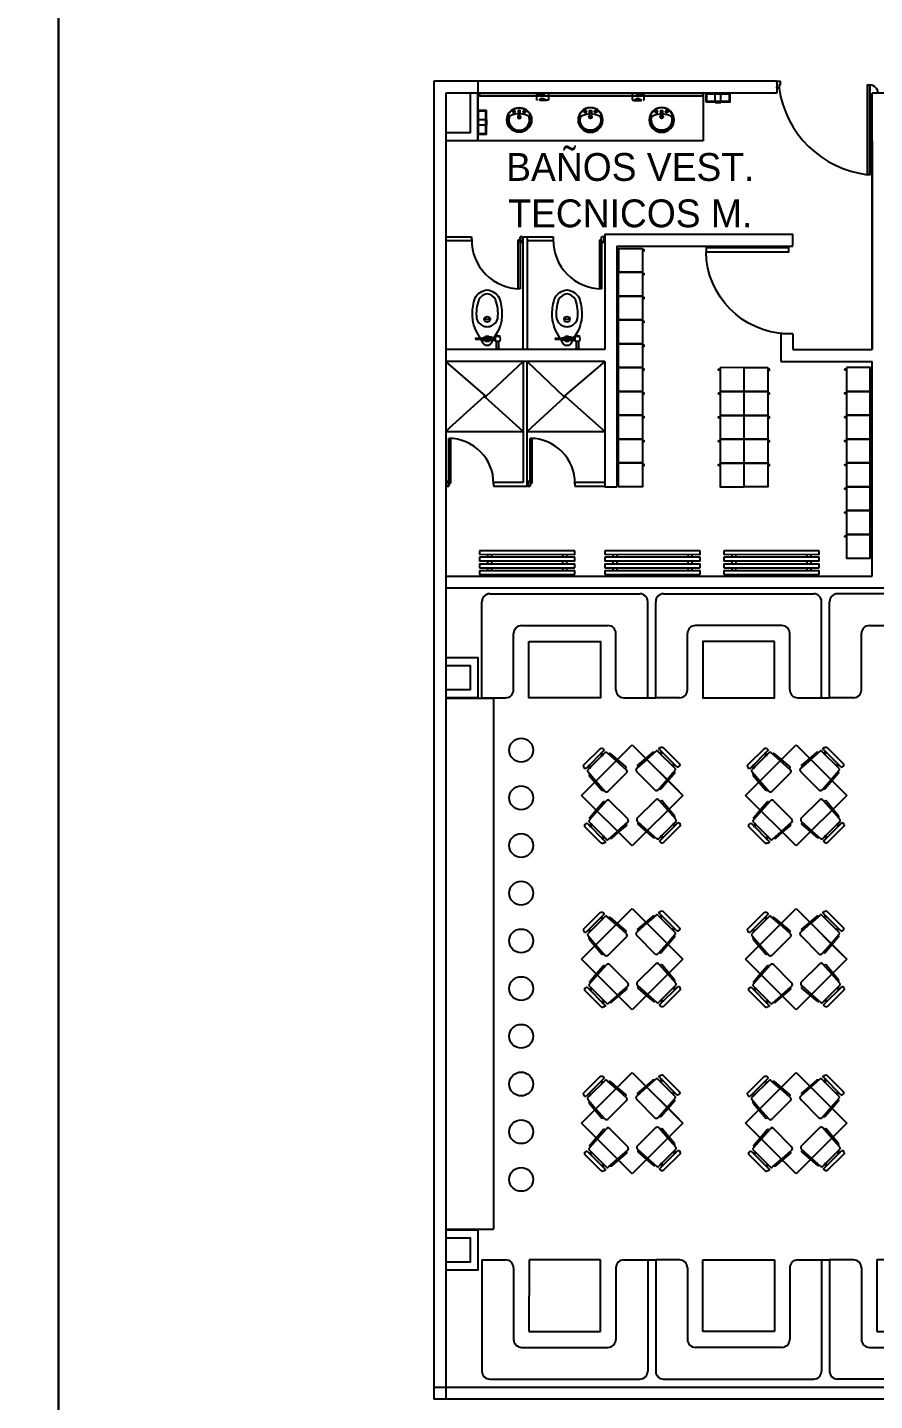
# Model space of a CAD drawing. Header units: millimetres. Extents: x 2523 to 2756, y 378 to 482.
# Drawn here: x 2637.31 to 2647.96, y 386.93 to 404.21 of the extents above; entities that cross this region are included whole.
import ezdxf

# ---------------------------------------------------------------- set-up
doc = ezdxf.new("R2010")
doc.units = ezdxf.units.MM
doc.linetypes.add('HIDDEN2', pattern=[0.1875, 0.125, -0.0625])
doc.layers.get('Defpoints').update_dxf_attribs({"color": 8})
for name, color, linetype in [('CANCEL', 6, 'Continuous'), ('MOBILIARIO', 161, 'Continuous'), ('MOBSANIT', 161, 'Continuous')]:
    doc.layers.add(name, color=color, linetype=linetype)
doc.styles.add('STYLE2', font='GOTHIC.TTF')

# ---------------------------------------------------------------- blocks, each defined once
blk = doc.blocks.new('Puerta2')
for p, q in [((0.062, 0.013), (0.062, 0.951)), ((0.062, 0.951), (0.104, 0.951)), ((0.104, 0.013), (0.104, 0.951)), ((0, 0.042), (0, -0.042)), ((0.014, 0.042), (0, 0.042)), ((0.014, 0.055), (0.062, 0.055)), ((0.014, 0.055), (0.014, -0.055)), ((0.062, 0.055), (0.062, 0.011)), ((0.062, 0.013), (0.104, 0.013)), ((0.062, 0.011), (0.062, -0.003)), ((0.062, 0.011), (0.076, 0.011)), ((0.076, 0.011), (0.076, -0.003)), ((0.014, -0.042), (0, -0.042)), ((0.014, -0.055), (0.062, -0.055)), ((0.062, -0.003), (0.062, -0.055)), ((0.062, -0.003), (0.076, -0.003))]:
    blk.add_line(p, q)
blk.add_arc((0.062, 0.013), 0.937, 359.1966, 90)
blk = doc.blocks.new('PK110')
at = {"layer": 'CANCEL'}
blk.add_lwpolyline([(-1.078, -0.025), (-1.078, 1.015), (-1.031, 1.015), (-1.031, -0.025), (-1.078, -0.025), (-1.078, 1.005)], dxfattribs=at)
blk.add_arc((-1.043, -0.029), 1.044, 1.5951, 89.2906, dxfattribs=at)
blk = doc.blocks.new('mesa1')
for p, q in [((607.587, -322.97), (606.95, -323.606)), ((608.223, -323.606), (607.587, -322.97)), ((606.95, -323.606), (607.587, -324.243)), ((607.587, -324.243), (608.223, -323.606))]:
    blk.add_line(p, q)
blk = doc.blocks.new('A$C05C22262')
for p, q in [((0.037, 0.735), (0.037, 0.644)), ((0.067, 0.735), (0.067, 0.644)), ((0.135, 0.63), (0.098, 0.63)), ((0.135, 0.599), (0.098, 0.599))]:
    blk.add_line(p, q)
at = {"color": 8}
for p, q in [((0.038, 0.735), (0.038, 0.742)), ((0.052, 0.735), (0.052, 0.742)), ((0.066, 0.735), (0.066, 0.742)), ((0.033, 0.586), (0.033, 0.584)), ((0.037, 0.579), (0.037, 0.584)), ((0.052, 0.579), (0.052, 0.584)), ((0.067, 0.579), (0.067, 0.584)), ((0.071, 0.586), (0.071, 0.584)), ((0.098, 0.632), (0.085, 0.632)), ((0.085, 0.615), (0.098, 0.615)), ((0.098, 0.598), (0.085, 0.598)), ((0.19, 0.615), (0.18, 0.615)), ((0.185, 0.61), (0.185, 0.62)), ((0.221, 0.627), (0.218, 0.627)), ((0.221, 0.603), (0.218, 0.603)), ((0.234, 0.624), (0.221, 0.624)), ((0.234, 0.615), (0.221, 0.615)), ((0.234, 0.606), (0.221, 0.606))]:
    blk.add_line(p, q, dxfattribs=at)
for points in [[(0.025, 0.75), (0.079, 0.75, -0.443315), (0.071, 0.742), (0.033, 0.742, -0.443315)], [(0.049, 0.579), (0.056, 0.579), (0.056, 0.577, -0.414214), (0.054, 0.575), (0.051, 0.575, -0.414214), (0.049, 0.577)], [(0.254, 0.611), (0.329, 0.609, 0.421553), (0.334, 0.614), (0.334, 0.616, 0.421553), (0.329, 0.621), (0.254, 0.619)]]:
    blk.add_lwpolyline(points, format="xyb", close=True, dxfattribs=at)
for points in [[(0.072, 0.742), (0.072, 0.735), (0.033, 0.735), (0.033, 0.742)], [(0.032, 0.584), (0.073, 0.584), (0.073, 0.579), (0.032, 0.579)], [(0.198, 0.622), (0.198, 0.607), (0.185, 0.6), (0.172, 0.607), (0.172, 0.622), (0.185, 0.63)], [(0.234, 0.599), (0.221, 0.599), (0.221, 0.631), (0.234, 0.631)], [(0.247, 0.604), (0.234, 0.604), (0.234, 0.626), (0.247, 0.626)], [(0.254, 0.608), (0.247, 0.608), (0.247, 0.622), (0.254, 0.622)]]:
    blk.add_lwpolyline(points, close=True, dxfattribs=at)
for points in [[(0.112, 0.63), (0.133, 0.668, -0.290731), (0.183, 0.7), (0.185, 0.7), (0.187, 0.7, -0.290731), (0.237, 0.668), (0.264, 0.619)], [(0.269, 0.611), (0.328, 0.505, -0.085425), (0.366, 0.379), (0.37, 0.328), (0.37, 0.304, -0.095638), (0.336, 0.101, -0.260174), (0.185, 0, -0.260174), (0.034, 0.101, -0.095638), (0, 0.304), (0, 0.328), (0.004, 0.379, -0.085425), (0.042, 0.505), (0.091, 0.592)], [(0.085, 0.635, 0.154601), (0.073, 0.644), (0.032, 0.644, 0.455032), (0.032, 0.586), (0.071, 0.586, 0.259938), (0.085, 0.595)]]:
    blk.add_lwpolyline(points, format="xyb")
blk.add_lwpolyline([(0.085, 0.592), (0.085, 0.638), (0.098, 0.638), (0.098, 0.592)], close=True)
blk.add_lwpolyline([(0.159, 0.592), (0.135, 0.592), (0.135, 0.638), (0.159, 0.638)])
blk.add_lwpolyline([(0.185, 0.463, 0.094025), (0.131, 0.451, 0.231007), (0.052, 0.359), (0.052, 0.359, 0.115347), (0.08, 0.121, 0.246972), (0.185, 0.05, 0.246972), (0.29, 0.121, 0.115347), (0.318, 0.359), (0.318, 0.359, 0.231007), (0.239, 0.451, 0.094025)], format="xyb", close=True)
for radius in [0.035, 0.0095]:
    blk.add_circle((0.185, 0.615), radius)
blk.add_circle((0.185, 0.37), 0.0362, dxfattribs=at)
blk.add_arc((0.185, 0.331), 0.0362, 32.8341, 147.1659, dxfattribs=at)
blk = doc.blocks.new('WC')
at = {"layer": 'MOBSANIT', "rotation": 180}
blk.add_blockref('A$C05C22262', (0.17, 0.75), dxfattribs=at)
blk = doc.blocks.new('CASILLERO')
blk.add_lwpolyline([(0.15, 0), (-0.15, 0), (-0.15, 0.3), (0.15, 0.3)], close=True)
blk.add_lwpolyline([(0.12, 0), (0.12, -0.02), (0.13, -0.02), (0.13, 0)])
blk.add_circle((0.125, -0.015), 0.00353)
blk = doc.blocks.new('A$C2D022CB4')
for p, q in [((0, 1.2), (0, 0)), ((0.05, 1.2), (0, 1.2)), ((0.05, 1.2), (0.05, 0)), ((0.083, 1.1), (0.05, 1.1)), ((0.083, 1.05), (0.05, 1.05)), ((0.083, 1.2), (0.083, 0)), ((0.133, 1.2), (0.083, 1.2)), ((0.133, 1.2), (0.133, 0)), ((0.167, 1.1), (0.133, 1.1)), ((0.167, 1.05), (0.133, 1.05)), ((0.167, 0), (0.167, 1.2)), ((0.217, 1.2), (0.167, 1.2)), ((0.217, 0), (0.217, 1.2)), ((0.25, 1.1), (0.217, 1.1)), ((0.25, 1.05), (0.217, 1.05)), ((0.3, 1.2), (0.25, 1.2)), ((0.25, 0), (0.25, 1.2)), ((0.3, 0), (0.3, 1.2)), ((0.05, 0.15), (0.083, 0.15)), ((0.05, 0.1), (0.083, 0.1)), ((0.133, 0.15), (0.167, 0.15)), ((0.133, 0.1), (0.167, 0.1)), ((0.217, 0.15), (0.25, 0.15)), ((0.217, 0.1), (0.25, 0.1)), ((0, 0), (0.05, 0)), ((0.083, 0), (0.133, 0)), ((0.167, 0), (0.217, 0)), ((0.25, 0), (0.3, 0))]:
    blk.add_line(p, q)
blk = doc.blocks.new('A$C2FAA7003')
for p, q in [((0.165, -0.13), (0.165, 0)), ((0.165, -0.15), (0.165, -0.14)), ((0.265, -0.13), (0.265, 0)), ((0.265, -0.15), (0.265, -0.14))]:
    blk.add_line(p, q)
for points in [[(0.44, -0.14), (-0.01, -0.14), (-0.01, 0.01), (0.44, 0.01)], [(0.43, -0.13), (0, -0.13), (0, 0), (0.43, 0)]]:
    blk.add_lwpolyline(points, close=True)
blk.add_lwpolyline([(0.265, -0.15), (0.165, -0.15)])
blk = doc.blocks.new('A$C4AA2731D')
at = {"color": 8}
for p, q in [((0.079, 0.053), (0.103, 0.053)), ((0.091, 0.065), (0.091, 0.042)), ((0.144, 0.058), (0.168, 0.058)), ((0.148, 0.117), (0.164, 0.117)), ((0.233, 0.053), (0.21, 0.053)), ((0.221, 0.065), (0.221, 0.042))]:
    blk.add_line(p, q, dxfattribs=at)
for points in [[(0.076, 0.057, 0.247805), (0.087, 0.069, -0.116963), (0.095, 0.069, 0.247805), (0.106, 0.057, -0.116963), (0.106, 0.05, 0.247805), (0.095, 0.038, -0.116963), (0.087, 0.038, 0.247805), (0.076, 0.05, -0.116963)], [(0.148, 0.117), (0.144, 0.058, 0.015831), (0.144, 0.058), (0.144, 0.041, 0.414214), (0.147, 0.038), (0.165, 0.038, 0.414214), (0.168, 0.041), (0.168, 0.058, 0.015831), (0.168, 0.058), (0.164, 0.117, -0.015831), (0.164, 0.117), (0.164, 0.129, 0.414214), (0.161, 0.131), (0.151, 0.131, 0.414214), (0.148, 0.129), (0.148, 0.117, -0.015831)], [(0.237, 0.057, -0.247805), (0.225, 0.069, 0.116963), (0.218, 0.069, -0.247805), (0.206, 0.057, 0.116963), (0.206, 0.05, -0.247805), (0.218, 0.038, 0.116963), (0.225, 0.038, -0.247805), (0.237, 0.05, 0.116963)]]:
    blk.add_lwpolyline(points, format="xyb", close=True)
for centre, radius in [((0.156, 0.156), 0.156), ((0.091, 0.053), 0.00217), ((0.091, 0.053), 0.00217), ((0.156, 0.045), 0.00331), ((0.221, 0.053), 0.00217), ((0.221, 0.053), 0.00217)]:
    blk.add_circle(centre, radius)
blk.add_circle((0.156, 0.156), 0.15, dxfattribs=at)
for centre, radius, start, end in [((0.156, 0.156), 0.13, 338.4712, 201.5288), ((0.156, 0.361), 0.281, 238.7221, 267.8672), ((0.091, 0.053), 0.0145, 106.4867, 163.5133), ((0.091, 0.053), 0.0145, 196.4867, 253.5133), ((0.091, 0.053), 0.0145, 16.4867, 73.5133), ((0.091, 0.053), 0.0145, 286.4867, 343.5133), ((0.156, 0.118), 0.0193, 298.3264, 242.8889), ((0.156, 0.118), 0.0121, 129.7918, 224.4169), ((0.156, 0.118), 0.0121, 315.5831, 50.2082), ((0.156, 0.361), 0.281, 272.1328, 301.2779), ((0.221, 0.053), 0.0145, 106.4867, 163.5133), ((0.221, 0.053), 0.0145, 196.4867, 253.5133), ((0.221, 0.053), 0.0145, 16.4867, 73.5133), ((0.221, 0.053), 0.0145, 286.4867, 343.5133)]:
    blk.add_arc(centre, radius, start, end, dxfattribs=at)
blk = doc.blocks.new('A$C13D72097')
at = {"linetype": 'HIDDEN2', "ltscale": 0.5}
for p, q in [((-0.046, 0.06), (-0.092, 0.014)), ((-0.092, 0), (0, -0.092)), ((0.053, -0.053), (-0.053, 0.053)), ((0.06, -0.046), (-0.046, 0.06)), ((-0.038, -0.025), (-0.079, -0.013)), ((-0.048, -0.044), (-0.036, -0.032)), ((-0.044, -0.048), (-0.032, -0.036)), ((-0.025, -0.038), (-0.013, -0.079)), ((0.014, -0.092), (0.06, -0.046))]:
    blk.add_line(p, q, dxfattribs=at)
for centre, radius, start, end in [((-0.085, 0.007), 0.01, 135, 225), ((0.236, 0.236), 0.404, 215.7351, 234.2649), ((-0.039, -0.029), 0.004, 315, 73.2347), ((-0.029, -0.039), 0.004, 16.7653, 135), ((0.007, -0.085), 0.01, 225, 315)]:
    blk.add_arc(centre, radius, start, end, dxfattribs=at)
blk = doc.blocks.new('A$C14312871')
at = {"layer": 'MOBILIARIO'}
for p, q in [((0.403, -6.145), (2.289, -6.145)), ((2.589, -6.145), (4.476, -6.145)), ((6.663, -6.145), (4.776, -6.145)), ((0.302, -7.453), (0.302, -6.245)), ((2.389, -7.453), (2.389, -6.245)), ((2.489, -7.453), (2.489, -6.245)), ((4.576, -7.453), (4.576, -6.245)), ((4.676, -7.453), (4.676, -6.245)), ((0.803, -6.545), (1.889, -6.545)), ((4.076, -6.545), (2.989, -6.545)), ((5.176, -6.545), (6.263, -6.545)), ((0.702, -7.353), (0.702, -6.645)), ((1.989, -7.353), (1.989, -6.645)), ((2.889, -7.353), (2.889, -6.645)), ((4.176, -7.353), (4.176, -6.645)), ((5.076, -7.353), (5.076, -6.645)), ((-0.152, -7.46), (0.448, -7.46)), ((0.302, -7.453), (0.602, -7.453)), ((0.448, -7.46), (0.448, -14.14)), ((2.089, -7.453), (2.389, -7.453)), ((2.389, -7.453), (2.489, -7.453)), ((2.789, -7.453), (2.489, -7.453)), ((4.276, -7.453), (4.576, -7.453)), ((4.576, -7.453), (4.676, -7.453)), ((4.976, -7.453), (4.676, -7.453)), ((-0.152, -14.14), (0.448, -14.14)), ((0.302, -14.525), (0.302, -15.925)), ((0.302, -14.525), (0.602, -14.525)), ((0.702, -14.625), (0.702, -15.525)), ((1.989, -14.625), (1.989, -15.525)), ((2.089, -14.525), (2.389, -14.525)), ((2.389, -14.525), (2.389, -15.925)), ((2.389, -14.525), (2.489, -14.525)), ((2.489, -14.525), (2.489, -15.925)), ((2.789, -14.525), (2.489, -14.525)), ((2.889, -14.625), (2.889, -15.525)), ((4.176, -14.625), (4.176, -15.525)), ((4.276, -14.525), (4.576, -14.525)), ((4.576, -14.525), (4.576, -15.925)), ((4.576, -14.525), (4.676, -14.525)), ((4.976, -14.525), (4.676, -14.525)), ((4.676, -14.525), (4.676, -15.925)), ((5.076, -14.625), (5.076, -15.525)), ((0.803, -15.625), (1.889, -15.625)), ((4.076, -15.625), (2.989, -15.625)), ((5.176, -15.625), (6.263, -15.625)), ((0.403, -16.025), (2.289, -16.025)), ((2.589, -16.025), (4.476, -16.025)), ((6.663, -16.025), (4.776, -16.025))]:
    blk.add_line(p, q, dxfattribs=at)
for points in [[(0.896, -6.745), (1.796, -6.745), (1.796, -7.453), (0.896, -7.453)], [(3.983, -6.745), (3.083, -6.745), (3.083, -7.453), (3.983, -7.453)]]:
    blk.add_lwpolyline(points, close=True, dxfattribs=at)
for centre in [(0.797, -8.112), (0.797, -8.712), (0.797, -9.312), (0.797, -9.912), (0.797, -10.512), (0.797, -11.112), (0.797, -11.712), (0.797, -12.312), (0.797, -12.912), (0.797, -13.512)]:
    blk.add_circle(centre, 0.15, dxfattribs=at)
for centre, start, end in [((0.403, -6.245), 90, 180), ((2.289, -6.245), 360, 90), ((2.589, -6.245), 90, 180), ((4.476, -6.245), 360, 90), ((4.776, -6.245), 90, 180), ((0.803, -6.645), 90, 180), ((1.889, -6.645), 360, 90), ((2.989, -6.645), 90, 180), ((4.076, -6.645), 360, 90), ((5.176, -6.645), 90, 180), ((0.602, -7.353), 270, 360), ((2.089, -7.353), 180, 270), ((2.789, -7.353), 270, 360), ((4.276, -7.353), 180, 270), ((4.976, -7.353), 270, 360), ((0.602, -14.625), 0, 90), ((2.089, -14.625), 90, 180), ((2.789, -14.625), 0, 90), ((4.276, -14.625), 90, 180), ((4.976, -14.625), 0, 90), ((0.803, -15.525), 180, 270), ((1.889, -15.525), 270, 0), ((2.989, -15.525), 180, 270), ((4.076, -15.525), 270, 0), ((5.176, -15.525), 180, 270), ((0.403, -15.925), 180, 270), ((2.289, -15.925), 270, 0), ((2.589, -15.925), 180, 270), ((4.476, -15.925), 270, 0), ((4.776, -15.925), 180, 270)]:
    blk.add_arc(centre, 0.1, start, end, dxfattribs=at)
at = {"layer": 'MOBSANIT'}
for p, q in [((-0.152, -3.222), (0.343, -3.653)), ((0.823, -3.222), (0.353, -3.663)), ((0.873, -3.222), (1.333, -3.663)), ((1.848, -3.222), (1.343, -3.653)), ((0.333, -3.663), (-0.152, -4.103)), ((0.823, -4.103), (0.343, -3.673)), ((1.343, -3.673), (0.873, -4.103)), ((1.848, -4.103), (1.353, -3.663)), ((-0.152, -4.103), (0.823, -4.103)), ((0.873, -4.103), (1.848, -4.103))]:
    blk.add_line(p, q, dxfattribs=at)
for points in [[(3.085, -0.448), (0.253, -0.448), (0.253, 0.152), (3.085, 0.152)], [(0.273, 0.152), (0.273, 0.119), (3.085, 0.119), (3.085, 0.152)]]:
    blk.add_lwpolyline(points, close=True, dxfattribs=at)
for centre in [(0.343, -3.663), (1.343, -3.663)]:
    blk.add_circle(centre, 0.01, dxfattribs=at)
at = {"layer": 'MOBILIARIO'}
for name, p, rotation in [('CASILLERO', (2.324, -1.949), 89.98162133899542), ('CASILLERO', (2.323, -2.249), 89.98162133899542), ('CASILLERO', (2.323, -2.549), 89.98162133899542), ('CASILLERO', (2.323, -2.849), 89.98162133899542), ('CASILLERO', (2.323, -3.149), 89.98162133899542), ('CASILLERO', (2.323, -3.449), 89.98162133899542), ('CASILLERO', (3.9, -3.45), 89.98162133899542), ('CASILLERO', (2.323, -3.749), 89.98162133899542), ('CASILLERO', (3.9, -3.75), 89.98162133899542), ('CASILLERO', (2.323, -4.049), 89.98162133899542), ('CASILLERO', (3.9, -4.05), 89.98162133899542), ('CASILLERO', (2.323, -4.349), 89.98162133899542), ('CASILLERO', (3.9, -4.35), 89.98162133899542), ('CASILLERO', (2.323, -4.649), 89.98162133899542), ('CASILLERO', (3.9, -4.65), 89.98162133899542), ('mesa1', (-657.107, -215.779), 45.00000000032242), ('mesa1', (-652.733, -215.779), 45.00000000032473)]:
    blk.add_blockref(name, p, dxfattribs=dict(at, rotation=rotation))
at = {"layer": 'MOBILIARIO', "xscale": -1}
for p, rotation in [((3.3, -3.45), 269.9816213390997), ((4.887, -3.448), 270.0183786610046), ((3.3, -3.75), 269.9816213390997), ((4.887, -3.748), 270.0183786610046), ((3.3, -4.05), 269.9816213390997), ((4.887, -4.048), 270.0183786610046), ((3.3, -4.35), 269.9816213390997), ((4.887, -4.348), 270.0183786610046), ((3.3, -4.65), 269.9816213390997), ((4.887, -4.648), 270.0183786610046), ((4.887, -4.948), 270.0183786610046), ((4.887, -5.248), 270.0183786610046), ((4.887, -5.548), 270.0183786610046)]:
    blk.add_blockref('CASILLERO', p, dxfattribs=dict(at, rotation=rotation))
at = {"layer": 'MOBILIARIO', "extrusion": (0, 0, -1), "xscale": -1, "zscale": -1, "rotation": 270.0183786610046}
for p in [(-1.473, -5.903), (-3.049, -5.903), (-4.545, -5.903)]:
    blk.add_blockref('A$C2D022CB4', p, dxfattribs=at)
at = {"layer": 'MOBILIARIO', "extrusion": (0, 0, -1), "zscale": -1, "rotation": 44.99999999969831}
blk.add_blockref('mesa1', (-661.986, -215.779), dxfattribs=at)
at = {"layer": 'MOBSANIT', "extrusion": (0, 0, -1), "zscale": -1, "rotation": 44.99999998181807}
blk.add_blockref('A$C13D72097', (-1.068, 0.13), dxfattribs=at)
at = {"layer": 'MOBSANIT', "extrusion": (0, 0, -1), "xscale": -1, "zscale": -1, "rotation": 315.0000000181819}
blk.add_blockref('A$C13D72097', (-2.27, 0.13), dxfattribs=at)
at = {"layer": 'MOBSANIT', "extrusion": (0, 0, -1), "xscale": 0.6750000000465661, "yscale": 0.6750000000465661, "zscale": -0.6750000000465661}
blk.add_blockref('A$C2FAA7003', (-3.418, 0.139), dxfattribs=at)
at = {"layer": 'MOBSANIT', "extrusion": (0, 0, -1), "xscale": -0.6750000000465661, "yscale": 0.6749999998137355, "zscale": -0.6750000000465661, "rotation": 270.0000000184895}
blk.add_blockref('A$C2FAA7003', (-0.262, -0.359), dxfattribs=at)
at = {"layer": 'MOBSANIT', "rotation": 180}
blk.add_blockref('A$C4AA2731D', (0.929, -0.027), dxfattribs=at)
at = {"layer": 'MOBSANIT', "xscale": -1, "rotation": 180}
for p in [(1.513, -0.027), (2.408, -0.027)]:
    blk.add_blockref('A$C4AA2731D', p, dxfattribs=at)
at = {"layer": 'MOBSANIT'}
for p in [(0.385, -3.072), (1.389, -3.072)]:
    blk.add_blockref('WC', p, dxfattribs=at)
blk = doc.blocks.new('COM-1')
at = {"layer": 'MOBILIARIO'}
for p, q in [((4043.83, 827.789), (4044.466, 828.426)), ((4043.861, 828.175), (4044.066, 828.38)), ((4044.102, 828.344), (4043.89, 828.132)), ((4044.123, 828.323), (4043.918, 828.118)), ((4044.066, 828.38), (4044.068, 828.381)), ((4044.081, 828.323), (4044.066, 828.309)), ((4044.088, 828.288), (4044.066, 828.309)), ((4044.066, 828.309), (4044.088, 828.288)), ((4044.068, 828.381), (4044.07, 828.382)), ((4044.07, 828.382), (4044.072, 828.382)), ((4044.072, 828.382), (4044.073, 828.383)), ((4044.073, 828.383), (4044.075, 828.382)), ((4044.075, 828.382), (4044.077, 828.382)), ((4044.077, 828.382), (4044.079, 828.381)), ((4044.079, 828.381), (4044.081, 828.38)), ((4044.081, 828.38), (4044.082, 828.381)), ((4044.102, 828.302), (4044.081, 828.323)), ((4044.102, 828.302), (4044.081, 828.323)), ((4044.082, 828.381), (4044.084, 828.382)), ((4044.084, 828.382), (4044.086, 828.382)), ((4044.086, 828.382), (4044.088, 828.383)), ((4044.088, 828.383), (4044.09, 828.382)), ((4044.088, 828.288), (4044.102, 828.302)), ((4044.09, 828.382), (4044.091, 828.382)), ((4044.091, 828.382), (4044.093, 828.381)), ((4044.093, 828.381), (4044.095, 828.38)), ((4044.095, 828.38), (4044.102, 828.373)), ((4044.102, 828.373), (4044.103, 828.371)), ((4044.109, 828.351), (4044.102, 828.344)), ((4044.103, 828.371), (4044.105, 828.369)), ((4044.105, 828.369), (4044.106, 828.367)), ((4044.106, 828.367), (4044.107, 828.365)), ((4044.107, 828.365), (4044.108, 828.363)), ((4044.108, 828.363), (4044.108, 828.36)), ((4044.108, 828.36), (4044.109, 828.358)), ((4044.109, 828.358), (4044.109, 828.356)), ((4044.109, 828.356), (4044.109, 828.351)), ((4044.13, 828.33), (4044.123, 828.323)), ((4044.134, 828.33), (4044.13, 828.33)), ((4044.137, 828.33), (4044.134, 828.33)), ((4044.139, 828.33), (4044.137, 828.33)), ((4044.141, 828.329), (4044.139, 828.33)), ((4044.143, 828.328), (4044.141, 828.329)), ((4044.146, 828.327), (4044.143, 828.328)), ((4044.148, 828.326), (4044.146, 828.327)), ((4044.15, 828.325), (4044.148, 828.326)), ((4044.151, 828.323), (4044.15, 828.325)), ((4044.264, 828.224), (4044.151, 828.323)), ((4044.165, 828.309), (4044.172, 828.316)), ((4044.172, 828.316), (4044.174, 828.317)), ((4044.174, 828.317), (4044.176, 828.318)), ((4044.176, 828.318), (4044.178, 828.319)), ((4044.178, 828.319), (4044.18, 828.319)), ((4044.18, 828.319), (4044.182, 828.319)), ((4044.182, 828.319), (4044.183, 828.318)), ((4044.183, 828.318), (4044.185, 828.317)), ((4044.185, 828.317), (4044.187, 828.316)), ((4044.187, 828.316), (4044.278, 828.238)), ((4044.466, 828.426), (4045.102, 827.789)), ((4045.059, 827.833), (4044.553, 828.338)), ((4044.72, 828.327), (4044.636, 828.255)), ((4044.763, 828.341), (4044.65, 828.241)), ((4044.722, 828.328), (4044.72, 828.327)), ((4044.724, 828.329), (4044.722, 828.328)), ((4044.726, 828.329), (4044.724, 828.329)), ((4044.728, 828.33), (4044.726, 828.329)), ((4044.73, 828.329), (4044.728, 828.33)), ((4044.731, 828.329), (4044.73, 828.329)), ((4044.733, 828.328), (4044.731, 828.329)), ((4044.735, 828.327), (4044.733, 828.328)), ((4044.736, 828.328), (4044.735, 828.327)), ((4044.738, 828.329), (4044.736, 828.328)), ((4044.74, 828.329), (4044.738, 828.329)), ((4044.742, 828.33), (4044.74, 828.329)), ((4044.744, 828.329), (4044.742, 828.33)), ((4044.746, 828.329), (4044.744, 828.329)), ((4044.747, 828.328), (4044.746, 828.329)), ((4044.749, 828.327), (4044.747, 828.328)), ((4044.765, 828.342), (4044.763, 828.341)), ((4044.767, 828.344), (4044.765, 828.342)), ((4044.769, 828.345), (4044.767, 828.344)), ((4044.771, 828.346), (4044.769, 828.345)), ((4044.773, 828.347), (4044.771, 828.346)), ((4044.775, 828.347), (4044.773, 828.347)), ((4044.778, 828.348), (4044.775, 828.347)), ((4044.78, 828.348), (4044.778, 828.348)), ((4044.784, 828.348), (4044.78, 828.348)), ((4044.798, 828.334), (4044.784, 828.348)), ((4045.003, 828.129), (4044.798, 828.334)), ((4044.798, 828.334), (4044.798, 828.334)), ((4044.805, 828.376), (4044.806, 828.378)), ((4044.805, 828.373), (4044.805, 828.376)), ((4044.805, 828.369), (4044.805, 828.373)), ((4044.812, 828.362), (4044.805, 828.369)), ((4044.806, 828.38), (4044.807, 828.382)), ((4044.806, 828.378), (4044.806, 828.38)), ((4044.807, 828.382), (4044.808, 828.385)), ((4044.808, 828.385), (4044.809, 828.387)), ((4044.809, 828.387), (4044.811, 828.389)), ((4044.811, 828.389), (4044.812, 828.39)), ((4044.812, 828.39), (4044.827, 828.39)), ((4044.812, 828.39), (4044.812, 828.39)), ((4045.025, 828.15), (4044.812, 828.362)), ((4044.812, 828.32), (4044.834, 828.341)), ((4044.834, 828.341), (4044.812, 828.32)), ((4044.812, 828.32), (4044.827, 828.305)), ((4044.827, 828.39), (4044.834, 828.397)), ((4044.827, 828.305), (4044.848, 828.327)), ((4044.827, 828.305), (4044.848, 828.327)), ((4044.834, 828.397), (4044.838, 828.397)), ((4044.848, 828.327), (4044.834, 828.341)), ((4044.838, 828.397), (4044.84, 828.397)), ((4044.84, 828.397), (4044.842, 828.397)), ((4044.842, 828.397), (4044.845, 828.396)), ((4044.845, 828.396), (4044.847, 828.396)), ((4044.847, 828.396), (4044.849, 828.395)), ((4044.849, 828.395), (4044.851, 828.393)), ((4044.851, 828.393), (4044.853, 828.392)), ((4044.853, 828.392), (4044.855, 828.39)), ((4044.855, 828.39), (4045.06, 828.185)), ((4043.854, 828.16), (4043.855, 828.162)), ((4043.854, 828.158), (4043.854, 828.16)), ((4043.854, 828.153), (4043.854, 828.158)), ((4043.861, 828.146), (4043.854, 828.153)), ((4043.855, 828.165), (4043.856, 828.167)), ((4043.855, 828.162), (4043.855, 828.165)), ((4043.856, 828.167), (4043.857, 828.169)), ((4043.857, 828.169), (4043.858, 828.171)), ((4043.858, 828.171), (4043.86, 828.173)), ((4043.86, 828.173), (4043.861, 828.175)), ((4043.861, 828.132), (4043.861, 828.146)), ((4043.863, 828.131), (4043.861, 828.132)), ((4043.861, 828.132), (4043.861, 828.132)), ((4043.865, 828.129), (4043.863, 828.131)), ((4043.867, 828.128), (4043.865, 828.129)), ((4043.869, 828.127), (4043.867, 828.128)), ((4043.871, 828.126), (4043.869, 828.127)), ((4043.874, 828.126), (4043.871, 828.126)), ((4043.876, 828.125), (4043.874, 828.126)), ((4043.878, 828.125), (4043.876, 828.125)), ((4043.883, 828.125), (4043.878, 828.125)), ((4043.89, 828.132), (4043.883, 828.125)), ((4043.925, 828.168), (4043.911, 828.153)), ((4043.932, 828.132), (4043.911, 828.153)), ((4043.911, 828.153), (4043.932, 828.132)), ((4043.946, 828.146), (4043.925, 828.168)), ((4043.946, 828.146), (4043.925, 828.168)), ((4043.932, 828.132), (4043.946, 828.146)), ((4044.968, 828.164), (4044.989, 828.185)), ((4044.989, 828.185), (4044.968, 828.164)), ((4044.968, 828.164), (4044.982, 828.15)), ((4044.982, 828.15), (4045.003, 828.171)), ((4044.982, 828.15), (4045.003, 828.171)), ((4045.003, 828.171), (4044.989, 828.185)), ((4045.01, 828.122), (4045.003, 828.129)), ((4045.01, 828.117), (4045.01, 828.122)), ((4045.032, 828.143), (4045.025, 828.15)), ((4045.036, 828.143), (4045.032, 828.143)), ((4045.038, 828.143), (4045.036, 828.143)), ((4045.04, 828.143), (4045.038, 828.143)), ((4045.043, 828.144), (4045.04, 828.143)), ((4045.045, 828.145), (4045.043, 828.144)), ((4045.047, 828.146), (4045.045, 828.145)), ((4045.049, 828.147), (4045.047, 828.146)), ((4045.051, 828.148), (4045.049, 828.147)), ((4045.053, 828.15), (4045.051, 828.148)), ((4045.06, 828.157), (4045.053, 828.15)), ((4045.06, 828.185), (4045.061, 828.184)), ((4045.061, 828.173), (4045.06, 828.171)), ((4045.06, 828.171), (4045.061, 828.17)), ((4045.061, 828.158), (4045.06, 828.157)), ((4045.061, 828.184), (4045.062, 828.182)), ((4045.062, 828.174), (4045.061, 828.173)), ((4045.061, 828.17), (4045.062, 828.168)), ((4045.062, 828.16), (4045.061, 828.158)), ((4045.062, 828.182), (4045.063, 828.18)), ((4045.063, 828.176), (4045.062, 828.174)), ((4045.062, 828.168), (4045.063, 828.166)), ((4045.063, 828.162), (4045.062, 828.16)), ((4045.063, 828.18), (4045.063, 828.178)), ((4045.063, 828.178), (4045.063, 828.176)), ((4045.063, 828.166), (4045.063, 828.164)), ((4045.063, 828.164), (4045.063, 828.162)), ((4043.918, 828.118), (4043.904, 828.104)), ((4043.904, 828.104), (4043.904, 828.1)), ((4043.904, 828.1), (4043.904, 828.097)), ((4043.904, 828.097), (4043.904, 828.095)), ((4043.904, 828.095), (4043.905, 828.093)), ((4043.905, 828.093), (4043.906, 828.091)), ((4043.906, 828.091), (4043.907, 828.088)), ((4043.907, 828.088), (4043.908, 828.086)), ((4043.908, 828.086), (4043.909, 828.084)), ((4043.909, 828.084), (4043.911, 828.083)), ((4043.911, 828.083), (4044.01, 827.97)), ((4043.918, 828.118), (4043.918, 828.118)), ((4043.923, 828.065), (4043.922, 828.063)), ((4043.922, 828.063), (4043.922, 828.062)), ((4043.922, 828.062), (4043.922, 828.06)), ((4043.922, 828.06), (4043.923, 828.058)), ((4043.923, 828.051), (4043.922, 828.049)), ((4043.922, 828.049), (4043.922, 828.047)), ((4043.922, 828.047), (4043.922, 828.045)), ((4043.922, 828.045), (4043.923, 828.044)), ((4043.924, 828.067), (4043.923, 828.065)), ((4043.923, 828.058), (4043.924, 828.056)), ((4043.924, 828.053), (4043.923, 828.051)), ((4043.923, 828.044), (4043.924, 828.042)), ((4043.925, 828.069), (4043.924, 828.067)), ((4043.924, 828.056), (4043.925, 828.054)), ((4043.925, 828.054), (4043.924, 828.053)), ((4043.924, 828.042), (4043.925, 828.04)), ((4043.925, 828.04), (4043.997, 827.956)), ((4044.904, 827.988), (4045.003, 828.1)), ((4044.996, 828.065), (4044.918, 827.974)), ((4044.989, 828.086), (4044.996, 828.079)), ((4044.996, 828.079), (4044.998, 828.078)), ((4044.998, 828.067), (4044.996, 828.065)), ((4044.998, 828.078), (4044.998, 828.076)), ((4044.998, 828.076), (4044.999, 828.074)), ((4044.999, 828.07), (4044.998, 828.068)), ((4044.998, 828.068), (4044.998, 828.067)), ((4044.999, 828.074), (4044.999, 828.072)), ((4044.999, 828.072), (4044.999, 828.07)), ((4045.003, 828.1), (4045.005, 828.102)), ((4045.005, 828.102), (4045.006, 828.104)), ((4045.006, 828.104), (4045.008, 828.106)), ((4045.008, 828.106), (4045.009, 828.108)), ((4045.009, 828.11), (4045.01, 828.113)), ((4045.009, 828.108), (4045.009, 828.11)), ((4045.01, 828.115), (4045.01, 828.117)), ((4045.01, 828.113), (4045.01, 828.115)), ((4044.466, 827.153), (4043.83, 827.789)), ((4045.102, 827.789), (4044.466, 827.153)), ((4043.936, 827.515), (4044.014, 827.606)), ((4045.013, 827.488), (4044.914, 827.601)), ((4044.999, 827.531), (4044.928, 827.615)), ((4043.872, 827.423), (4043.879, 827.43)), ((4043.879, 827.43), (4043.881, 827.431)), ((4043.881, 827.431), (4043.883, 827.433)), ((4043.883, 827.433), (4043.885, 827.434)), ((4043.885, 827.434), (4043.887, 827.435)), ((4043.887, 827.435), (4043.889, 827.436)), ((4043.889, 827.436), (4043.891, 827.436)), ((4043.891, 827.436), (4043.894, 827.437)), ((4043.894, 827.437), (4043.896, 827.437)), ((4043.896, 827.437), (4043.9, 827.437)), ((4043.9, 827.437), (4043.907, 827.43)), ((4043.907, 827.43), (4044.119, 827.217)), ((4043.922, 827.464), (4043.921, 827.462)), ((4043.921, 827.462), (4043.921, 827.458)), ((4043.921, 827.458), (4043.928, 827.451)), ((4043.923, 827.471), (4043.922, 827.469)), ((4043.922, 827.469), (4043.922, 827.467)), ((4043.922, 827.467), (4043.922, 827.464)), ((4043.924, 827.474), (4043.923, 827.471)), ((4043.926, 827.476), (4043.924, 827.474)), ((4043.927, 827.477), (4043.926, 827.476)), ((4043.929, 827.479), (4043.927, 827.477)), ((4043.928, 827.451), (4044.133, 827.245)), ((4043.95, 827.43), (4043.928, 827.408)), ((4043.95, 827.43), (4043.928, 827.408)), ((4044.028, 827.592), (4043.929, 827.479)), ((4043.933, 827.509), (4043.934, 827.511)), ((4043.933, 827.507), (4043.933, 827.509)), ((4043.933, 827.506), (4043.933, 827.507)), ((4043.933, 827.504), (4043.933, 827.506)), ((4043.934, 827.502), (4043.933, 827.504)), ((4043.934, 827.513), (4043.936, 827.515)), ((4043.934, 827.511), (4043.934, 827.513)), ((4043.936, 827.5), (4043.934, 827.502)), ((4043.943, 827.493), (4043.936, 827.5)), ((4043.964, 827.415), (4043.95, 827.43)), ((4044.8, 827.248), (4045.006, 827.453)), ((4044.822, 827.227), (4045.034, 827.439)), ((4044.992, 827.439), (4044.978, 827.425)), ((4044.992, 827.439), (4045.013, 827.417)), ((4045.013, 827.417), (4044.992, 827.439)), ((4045, 827.529), (4044.999, 827.531)), ((4044.999, 827.516), (4045, 827.518)), ((4045, 827.515), (4044.999, 827.516)), ((4044.999, 827.502), (4045, 827.504)), ((4045.001, 827.527), (4045, 827.529)), ((4045, 827.518), (4045.001, 827.52)), ((4045.001, 827.513), (4045, 827.515)), ((4045, 827.504), (4045.001, 827.506)), ((4045.002, 827.525), (4045.001, 827.527)), ((4045.001, 827.52), (4045.002, 827.522)), ((4045.002, 827.511), (4045.001, 827.513)), ((4045.001, 827.506), (4045.002, 827.507)), ((4045.002, 827.523), (4045.002, 827.525)), ((4045.002, 827.522), (4045.002, 827.523)), ((4045.002, 827.509), (4045.002, 827.511)), ((4045.002, 827.507), (4045.002, 827.509)), ((4045.006, 827.453), (4045.02, 827.467)), ((4045.006, 827.453), (4045.006, 827.453)), ((4045.015, 827.486), (4045.013, 827.488)), ((4045.016, 827.484), (4045.015, 827.486)), ((4045.017, 827.482), (4045.016, 827.484)), ((4045.018, 827.48), (4045.017, 827.482)), ((4045.019, 827.478), (4045.018, 827.48)), ((4045.02, 827.476), (4045.019, 827.478)), ((4045.02, 827.473), (4045.02, 827.476)), ((4045.02, 827.471), (4045.02, 827.473)), ((4045.02, 827.467), (4045.02, 827.471)), ((4045.034, 827.439), (4045.041, 827.446)), ((4045.041, 827.446), (4045.046, 827.446)), ((4045.046, 827.446), (4045.048, 827.445)), ((4045.048, 827.445), (4045.05, 827.445)), ((4045.05, 827.445), (4045.053, 827.445)), ((4045.053, 827.445), (4045.055, 827.444)), ((4045.055, 827.444), (4045.057, 827.443)), ((4045.057, 827.443), (4045.059, 827.441)), ((4045.059, 827.441), (4045.061, 827.44)), ((4045.061, 827.44), (4045.063, 827.438)), ((4045.063, 827.438), (4045.063, 827.424)), ((4045.063, 827.438), (4045.063, 827.438)), ((4043.869, 827.418), (4043.87, 827.419)), ((4043.869, 827.416), (4043.869, 827.418)), ((4043.869, 827.414), (4043.869, 827.416)), ((4043.87, 827.412), (4043.869, 827.414)), ((4043.869, 827.403), (4043.87, 827.405)), ((4043.869, 827.402), (4043.869, 827.403)), ((4043.869, 827.4), (4043.869, 827.402)), ((4043.87, 827.398), (4043.869, 827.4)), ((4043.87, 827.419), (4043.871, 827.421)), ((4043.871, 827.41), (4043.87, 827.412)), ((4043.87, 827.405), (4043.871, 827.407)), ((4043.871, 827.396), (4043.87, 827.398)), ((4043.871, 827.421), (4043.872, 827.423)), ((4043.872, 827.409), (4043.871, 827.41)), ((4043.871, 827.407), (4043.872, 827.409)), ((4043.872, 827.394), (4043.871, 827.396)), ((4044.076, 827.189), (4043.872, 827.394)), ((4043.928, 827.408), (4043.943, 827.394)), ((4043.964, 827.415), (4043.943, 827.394)), ((4043.943, 827.394), (4043.964, 827.415)), ((4044.105, 827.274), (4044.084, 827.253)), ((4044.105, 827.274), (4044.084, 827.253)), ((4044.119, 827.26), (4044.098, 827.238)), ((4044.098, 827.238), (4044.119, 827.26)), ((4044.119, 827.26), (4044.105, 827.274)), ((4044.168, 827.238), (4044.281, 827.337)), ((4044.211, 827.252), (4044.295, 827.324)), ((4044.737, 827.256), (4044.646, 827.334)), ((4044.66, 827.348), (4044.772, 827.248)), ((4044.738, 827.254), (4044.737, 827.256)), ((4044.751, 827.255), (4044.749, 827.254)), ((4044.758, 827.263), (4044.751, 827.255)), ((4044.836, 827.284), (4044.822, 827.269)), ((4044.822, 827.269), (4044.843, 827.248)), ((4044.822, 827.269), (4044.843, 827.248)), ((4044.836, 827.284), (4044.857, 827.262)), ((4044.857, 827.262), (4044.836, 827.284)), ((4044.843, 827.248), (4044.857, 827.262)), ((4045.062, 827.396), (4044.857, 827.192)), ((4044.978, 827.425), (4044.999, 827.403)), ((4044.978, 827.425), (4044.999, 827.403)), ((4044.999, 827.403), (4045.013, 827.417)), ((4045.064, 827.398), (4045.062, 827.396)), ((4045.063, 827.424), (4045.07, 827.417)), ((4045.065, 827.4), (4045.064, 827.398)), ((4045.067, 827.402), (4045.065, 827.4)), ((4045.068, 827.404), (4045.067, 827.402)), ((4045.069, 827.406), (4045.068, 827.404)), ((4045.07, 827.413), (4045.069, 827.411)), ((4045.069, 827.411), (4045.069, 827.408)), ((4045.069, 827.408), (4045.069, 827.406)), ((4045.07, 827.417), (4045.07, 827.413)), ((4044.078, 827.187), (4044.076, 827.189)), ((4044.08, 827.186), (4044.078, 827.187)), ((4044.082, 827.185), (4044.08, 827.186)), ((4044.084, 827.184), (4044.082, 827.185)), ((4044.084, 827.253), (4044.098, 827.238)), ((4044.086, 827.183), (4044.084, 827.184)), ((4044.089, 827.182), (4044.086, 827.183)), ((4044.091, 827.182), (4044.089, 827.182)), ((4044.093, 827.182), (4044.091, 827.182)), ((4044.098, 827.182), (4044.093, 827.182)), ((4044.105, 827.189), (4044.098, 827.182)), ((4044.119, 827.189), (4044.105, 827.189)), ((4044.119, 827.217), (4044.126, 827.21)), ((4044.12, 827.191), (4044.119, 827.189)), ((4044.119, 827.189), (4044.119, 827.189)), ((4044.122, 827.193), (4044.12, 827.191)), ((4044.123, 827.195), (4044.122, 827.193)), ((4044.124, 827.197), (4044.123, 827.195)), ((4044.125, 827.199), (4044.124, 827.197)), ((4044.126, 827.204), (4044.125, 827.201)), ((4044.125, 827.201), (4044.125, 827.199)), ((4044.126, 827.21), (4044.126, 827.206)), ((4044.126, 827.206), (4044.126, 827.204)), ((4044.133, 827.245), (4044.147, 827.231)), ((4044.133, 827.245), (4044.133, 827.245)), ((4044.147, 827.231), (4044.151, 827.231)), ((4044.151, 827.231), (4044.154, 827.231)), ((4044.154, 827.231), (4044.156, 827.232)), ((4044.156, 827.232), (4044.158, 827.232)), ((4044.158, 827.232), (4044.161, 827.233)), ((4044.161, 827.233), (4044.163, 827.234)), ((4044.163, 827.234), (4044.165, 827.235)), ((4044.165, 827.235), (4044.167, 827.237)), ((4044.167, 827.237), (4044.168, 827.238)), ((4044.183, 827.252), (4044.184, 827.251)), ((4044.184, 827.251), (4044.186, 827.25)), ((4044.186, 827.25), (4044.188, 827.25)), ((4044.188, 827.25), (4044.19, 827.249)), ((4044.19, 827.249), (4044.192, 827.25)), ((4044.192, 827.25), (4044.194, 827.25)), ((4044.194, 827.25), (4044.195, 827.251)), ((4044.195, 827.251), (4044.197, 827.252)), ((4044.197, 827.252), (4044.198, 827.251)), ((4044.198, 827.251), (4044.2, 827.25)), ((4044.2, 827.25), (4044.202, 827.25)), ((4044.202, 827.25), (4044.204, 827.249)), ((4044.204, 827.249), (4044.206, 827.25)), ((4044.206, 827.25), (4044.208, 827.25)), ((4044.208, 827.25), (4044.209, 827.251)), ((4044.209, 827.251), (4044.211, 827.252)), ((4044.74, 827.253), (4044.738, 827.254)), ((4044.742, 827.253), (4044.74, 827.253)), ((4044.744, 827.253), (4044.742, 827.253)), ((4044.746, 827.253), (4044.744, 827.253)), ((4044.748, 827.253), (4044.746, 827.253)), ((4044.749, 827.254), (4044.748, 827.253)), ((4044.772, 827.248), (4044.774, 827.247)), ((4044.774, 827.247), (4044.776, 827.245)), ((4044.776, 827.245), (4044.778, 827.244)), ((4044.778, 827.244), (4044.78, 827.243)), ((4044.78, 827.243), (4044.782, 827.242)), ((4044.782, 827.242), (4044.784, 827.242)), ((4044.784, 827.242), (4044.787, 827.241)), ((4044.787, 827.241), (4044.789, 827.241)), ((4044.789, 827.241), (4044.793, 827.241)), ((4044.793, 827.241), (4044.8, 827.248)), ((4044.814, 827.22), (4044.822, 827.227)), ((4044.814, 827.216), (4044.814, 827.22)), ((4044.815, 827.213), (4044.814, 827.216)), ((4044.815, 827.211), (4044.815, 827.213)), ((4044.816, 827.209), (4044.815, 827.211)), ((4044.816, 827.207), (4044.816, 827.209)), ((4044.817, 827.204), (4044.816, 827.207)), ((4044.819, 827.202), (4044.817, 827.204)), ((4044.82, 827.2), (4044.819, 827.202)), ((4044.822, 827.199), (4044.82, 827.2)), ((4044.829, 827.192), (4044.822, 827.199)), ((4044.83, 827.19), (4044.829, 827.192)), ((4044.832, 827.189), (4044.83, 827.19)), ((4044.834, 827.189), (4044.832, 827.189)), ((4044.836, 827.189), (4044.834, 827.189)), ((4044.838, 827.189), (4044.836, 827.189)), ((4044.839, 827.189), (4044.838, 827.189)), ((4044.841, 827.19), (4044.839, 827.189)), ((4044.843, 827.192), (4044.841, 827.19)), ((4044.844, 827.19), (4044.843, 827.192)), ((4044.846, 827.189), (4044.844, 827.19)), ((4044.848, 827.189), (4044.846, 827.189)), ((4044.85, 827.189), (4044.848, 827.189)), ((4044.852, 827.189), (4044.85, 827.189)), ((4044.854, 827.189), (4044.852, 827.189)), ((4044.855, 827.19), (4044.854, 827.189)), ((4044.857, 827.192), (4044.855, 827.19))]:
    blk.add_line(p, q, dxfattribs=at)
at = {"layer": 'MOBILIARIO', "color": 252, "ltscale": 0.08}
for p, q in [((4044.392, 828.111), (4044.264, 828.224)), ((4044.278, 828.238), (4044.385, 828.146)), ((4044.278, 828.238), (4044.385, 828.146)), ((4044.385, 828.132), (4044.378, 828.125)), ((4044.385, 828.146), (4044.385, 828.132)), ((4044.514, 828.12), (4044.513, 828.118)), ((4044.515, 828.122), (4044.514, 828.12)), ((4044.523, 828.129), (4044.515, 828.122)), ((4044.65, 828.241), (4044.523, 828.129)), ((4044.636, 828.255), (4044.53, 828.164)), ((4044.53, 828.164), (4044.537, 828.157)), ((4044.537, 828.157), (4044.53, 828.15)), ((4044.53, 828.15), (4044.537, 828.143)), ((4043.997, 827.956), (4044.088, 827.849)), ((4044.01, 827.97), (4044.123, 827.842)), ((4044.399, 828.104), (4044.392, 828.111)), ((4044.4, 828.102), (4044.399, 828.104)), ((4044.399, 828.09), (4044.4, 828.091)), ((4044.4, 828.088), (4044.399, 828.09)), ((4044.399, 828.076), (4044.4, 828.077)), ((4044.401, 828.101), (4044.4, 828.102)), ((4044.4, 828.091), (4044.401, 828.093)), ((4044.401, 828.087), (4044.4, 828.088)), ((4044.4, 828.077), (4044.401, 828.079)), ((4044.401, 828.099), (4044.401, 828.101)), ((4044.402, 828.097), (4044.401, 828.099)), ((4044.401, 828.095), (4044.402, 828.097)), ((4044.401, 828.093), (4044.401, 828.095)), ((4044.401, 828.085), (4044.401, 828.087)), ((4044.402, 828.083), (4044.401, 828.085)), ((4044.401, 828.081), (4044.402, 828.083)), ((4044.401, 828.079), (4044.401, 828.081)), ((4044.513, 828.118), (4044.513, 828.117)), ((4044.513, 828.117), (4044.513, 828.115)), ((4044.513, 828.115), (4044.513, 828.113)), ((4044.513, 828.113), (4044.513, 828.111)), ((4044.513, 828.111), (4044.514, 828.109)), ((4044.514, 828.109), (4044.515, 828.107)), ((4044.515, 828.107), (4044.515, 828.103)), ((4044.515, 828.103), (4044.516, 828.101)), ((4044.516, 828.101), (4044.516, 828.099)), ((4044.516, 828.099), (4044.516, 828.096)), ((4044.516, 828.096), (4044.517, 828.094)), ((4044.517, 828.094), (4044.518, 828.092)), ((4044.518, 828.092), (4044.519, 828.09)), ((4044.519, 828.09), (4044.521, 828.088)), ((4044.521, 828.088), (4044.523, 828.086)), ((4044.791, 827.86), (4044.904, 827.988)), ((4044.918, 827.974), (4044.827, 827.867)), ((4044.918, 827.974), (4044.827, 827.867)), ((4044.088, 827.849), (4044.095, 827.856)), ((4044.095, 827.856), (4044.102, 827.849)), ((4044.102, 827.849), (4044.109, 827.856)), ((4044.123, 827.842), (4044.13, 827.835)), ((4044.13, 827.835), (4044.132, 827.834)), ((4044.132, 827.834), (4044.133, 827.833)), ((4044.133, 827.833), (4044.135, 827.833)), ((4044.135, 827.833), (4044.137, 827.832)), ((4044.137, 827.832), (4044.139, 827.833)), ((4044.139, 827.833), (4044.141, 827.833)), ((4044.141, 827.833), (4044.143, 827.834)), ((4044.143, 827.834), (4044.144, 827.835)), ((4044.144, 827.835), (4044.148, 827.835)), ((4044.148, 827.835), (4044.151, 827.835)), ((4044.151, 827.835), (4044.153, 827.836)), ((4044.153, 827.836), (4044.155, 827.836)), ((4044.155, 827.836), (4044.158, 827.837)), ((4044.158, 827.837), (4044.16, 827.838)), ((4044.16, 827.838), (4044.162, 827.839)), ((4044.162, 827.839), (4044.164, 827.841)), ((4044.164, 827.841), (4044.165, 827.842)), ((4044.756, 827.853), (4044.757, 827.852)), ((4044.757, 827.852), (4044.759, 827.851)), ((4044.759, 827.851), (4044.761, 827.85)), ((4044.761, 827.85), (4044.763, 827.85)), ((4044.763, 827.85), (4044.765, 827.85)), ((4044.765, 827.85), (4044.767, 827.851)), ((4044.767, 827.851), (4044.768, 827.852)), ((4044.768, 827.852), (4044.77, 827.853)), ((4044.77, 827.853), (4044.772, 827.852)), ((4044.772, 827.852), (4044.773, 827.851)), ((4044.773, 827.851), (4044.775, 827.85)), ((4044.775, 827.85), (4044.777, 827.85)), ((4044.777, 827.85), (4044.779, 827.85)), ((4044.779, 827.85), (4044.781, 827.851)), ((4044.781, 827.851), (4044.783, 827.852)), ((4044.783, 827.852), (4044.784, 827.853)), ((4044.784, 827.853), (4044.791, 827.86)), ((4044.812, 827.867), (4044.805, 827.874)), ((4044.827, 827.867), (4044.812, 827.867)), ((4044.014, 827.606), (4044.106, 827.712)), ((4044.014, 827.606), (4044.106, 827.712)), ((4044.141, 827.719), (4044.028, 827.592)), ((4044.106, 827.712), (4044.12, 827.712)), ((4044.12, 827.712), (4044.127, 827.705)), ((4044.148, 827.726), (4044.141, 827.719)), ((4044.15, 827.727), (4044.148, 827.726)), ((4044.152, 827.728), (4044.15, 827.727)), ((4044.153, 827.729), (4044.152, 827.728)), ((4044.155, 827.729), (4044.153, 827.729)), ((4044.157, 827.729), (4044.155, 827.729)), ((4044.159, 827.728), (4044.157, 827.729)), ((4044.161, 827.727), (4044.159, 827.728)), ((4044.162, 827.726), (4044.161, 827.727)), ((4044.164, 827.727), (4044.162, 827.726)), ((4044.166, 827.728), (4044.164, 827.727)), ((4044.168, 827.729), (4044.166, 827.728)), ((4044.169, 827.729), (4044.168, 827.729)), ((4044.171, 827.729), (4044.169, 827.729)), ((4044.173, 827.728), (4044.171, 827.729)), ((4044.175, 827.727), (4044.173, 827.728)), ((4044.177, 827.726), (4044.175, 827.727)), ((4044.761, 827.731), (4044.759, 827.729)), ((4044.763, 827.732), (4044.761, 827.731)), ((4044.765, 827.733), (4044.763, 827.732)), ((4044.767, 827.734), (4044.765, 827.733)), ((4044.769, 827.735), (4044.767, 827.734)), ((4044.772, 827.736), (4044.769, 827.735)), ((4044.774, 827.736), (4044.772, 827.736)), ((4044.776, 827.736), (4044.774, 827.736)), ((4044.781, 827.736), (4044.776, 827.736)), ((4044.782, 827.737), (4044.781, 827.736)), ((4044.784, 827.738), (4044.782, 827.737)), ((4044.786, 827.739), (4044.784, 827.738)), ((4044.788, 827.739), (4044.786, 827.739)), ((4044.79, 827.739), (4044.788, 827.739)), ((4044.791, 827.738), (4044.79, 827.739)), ((4044.793, 827.737), (4044.791, 827.738)), ((4044.795, 827.736), (4044.793, 827.737)), ((4044.802, 827.729), (4044.795, 827.736)), ((4044.914, 827.601), (4044.802, 827.729)), ((4044.823, 827.722), (4044.816, 827.715)), ((4044.83, 827.715), (4044.823, 827.722)), ((4044.837, 827.722), (4044.83, 827.715)), ((4044.928, 827.615), (4044.837, 827.722)), ((4044.281, 827.337), (4044.409, 827.45)), ((4044.402, 827.429), (4044.395, 827.436)), ((4044.395, 827.422), (4044.402, 827.429)), ((4044.411, 827.491), (4044.409, 827.492)), ((4044.409, 827.45), (4044.416, 827.457)), ((4044.412, 827.489), (4044.411, 827.491)), ((4044.414, 827.487), (4044.412, 827.489)), ((4044.415, 827.484), (4044.414, 827.487)), ((4044.415, 827.482), (4044.415, 827.484)), ((4044.416, 827.48), (4044.415, 827.482)), ((4044.416, 827.478), (4044.416, 827.48)), ((4044.416, 827.475), (4044.416, 827.478)), ((4044.416, 827.471), (4044.416, 827.475)), ((4044.418, 827.47), (4044.416, 827.471)), ((4044.416, 827.457), (4044.418, 827.458)), ((4044.419, 827.468), (4044.418, 827.47)), ((4044.418, 827.458), (4044.419, 827.46)), ((4044.419, 827.466), (4044.419, 827.468)), ((4044.419, 827.464), (4044.419, 827.466)), ((4044.419, 827.462), (4044.419, 827.464)), ((4044.419, 827.46), (4044.419, 827.462)), ((4044.523, 827.491), (4044.522, 827.489)), ((4044.522, 827.489), (4044.523, 827.487)), ((4044.523, 827.477), (4044.522, 827.475)), ((4044.522, 827.475), (4044.523, 827.473)), ((4044.524, 827.495), (4044.523, 827.493)), ((4044.523, 827.493), (4044.523, 827.491)), ((4044.523, 827.487), (4044.523, 827.486)), ((4044.523, 827.486), (4044.524, 827.484)), ((4044.524, 827.481), (4044.523, 827.479)), ((4044.523, 827.479), (4044.523, 827.477)), ((4044.523, 827.473), (4044.523, 827.471)), ((4044.523, 827.471), (4044.524, 827.47)), ((4044.525, 827.497), (4044.524, 827.495)), ((4044.524, 827.484), (4044.525, 827.482)), ((4044.525, 827.482), (4044.524, 827.481)), ((4044.524, 827.47), (4044.525, 827.468)), ((4044.525, 827.468), (4044.532, 827.461)), ((4044.532, 827.461), (4044.66, 827.348)), ((4044.539, 827.44), (4044.546, 827.447)), ((4044.539, 827.426), (4044.539, 827.44)), ((4044.295, 827.324), (4044.402, 827.415)), ((4044.402, 827.415), (4044.395, 827.422)), ((4044.646, 827.334), (4044.539, 827.426))]:
    blk.add_line(p, q, dxfattribs=at)
at = {"layer": 'MOBILIARIO', "color": 252, "ltscale": 0.09}
for p, q in [((4044.165, 827.842), (4044.399, 828.076)), ((4044.523, 828.086), (4044.756, 827.853)), ((4044.409, 827.492), (4044.177, 827.726)), ((4044.759, 827.729), (4044.525, 827.497))]:
    blk.add_line(p, q, dxfattribs=at)
blk = doc.blocks.new('A$C417955C4')
at = {"layer": 'CANCEL'}
for p in [(-4042.272, -836.698), (-4040.21, -836.698), (-4042.272, -838.76), (-4040.21, -838.76), (-4042.272, -840.822), (-4040.21, -840.822)]:
    blk.add_blockref('COM-1', p, dxfattribs=at)

msp = doc.modelspace()

# ---------------------------------------------------------------- linework, layer by layer
for p, q in [((2642.4216, 403.5287), (2642.4216, 386.9512)), ((2642.4216, 403.5287), (2642.4216, 386.9512)), ((2642.9741, 403.5287), (2642.4216, 403.5287)), ((2646.7353, 403.5287), (2642.9741, 403.5287)), ((2642.9741, 403.5287), (2642.9741, 403.3787)), ((2642.5716, 403.3787), (2642.5716, 386.9512)), ((2642.5716, 403.3787), (2642.5716, 386.9512)), ((2642.9741, 403.3787), (2642.5716, 403.3787)), ((2646.7353, 403.3787), (2642.9741, 403.3787)), ((2647.9353, 400.1537), (2647.9353, 403.3787)), ((2647.9353, 402.7787), (2647.9353, 400.1537)), ((2642.5716, 401.573), (2642.8966, 401.573)), ((2642.8966, 401.523), (2642.5716, 401.523)), ((2642.8966, 401.573), (2642.8966, 401.523)), ((2643.5966, 401.573), (2643.9216, 401.573)), ((2643.9216, 401.523), (2643.5966, 401.523)), ((2643.9216, 401.573), (2643.9216, 401.523)), ((2644.5716, 401.6037), (2644.5716, 400.1537)), ((2644.5716, 401.6037), (2646.9353, 401.6037)), ((2644.7207, 401.4537), (2644.7207, 398.4262)), ((2644.7216, 401.4537), (2646.9353, 401.4537)), ((2646.9353, 401.4537), (2646.9353, 401.6037)), ((2643.5466, 400.0037), (2643.5466, 398.4834)), ((2643.5966, 398.4334), (2643.5966, 400.0037)), ((2644.5716, 400.0037), (2644.5716, 398.4262)), ((2647.9353, 397.3012), (2647.9353, 400.0037)), ((2643.5466, 398.4834), (2643.1715, 398.4834)), ((2643.1715, 398.4834), (2643.1715, 398.4334)), ((2643.1715, 398.4334), (2643.5966, 398.4334)), ((2644.5716, 398.4834), (2644.1966, 398.4834)), ((2644.1966, 398.4834), (2644.1966, 398.4334)), ((2644.1966, 398.4334), (2644.5716, 398.4334)), ((2644.5716, 398.4262), (2644.7207, 398.4262)), ((2642.5716, 397.3012), (2647.9353, 397.3012)), ((2654.7991, 397.1512), (2642.5716, 397.1512)), ((2642.4216, 387.1012), (2671.6766, 387.1012)), ((2671.8266, 386.9512), (2642.4216, 386.9512))]:
    msp.add_line(p, q)
at = {"ltscale": 0.5}
for p, q in [((2646.7353, 403.5287), (2646.7353, 403.3787)), ((2648.0853, 403.3787), (2647.9353, 403.3787)), ((2646.7853, 400.3537), (2646.7853, 400.0037)), ((2646.9353, 400.3537), (2646.7853, 400.3537)), ((2646.9353, 400.3537), (2646.9353, 400.1537)), ((2644.5716, 400.1537), (2642.5716, 400.1537)), ((2646.9353, 400.1537), (2647.9353, 400.1537)), ((2644.5716, 400.0037), (2642.5716, 400.0037)), ((2646.7853, 400.0037), (2647.9353, 400.0037))]:
    msp.add_line(p, q, dxfattribs=at)
for points in [[(2646.7353, 403.5126), (2646.7353, 403.5287), (2646.7785, 403.5287), (2646.7785, 403.4844), (2646.763, 403.4844), (2646.763, 403.4435), (2646.7353, 403.4435), (2646.7353, 403.4609)], [(2642.8766, 403.3787), (2642.8766, 402.8787), (2642.5716, 402.8787)], [(2642.9766, 403.3787), (2642.9766, 402.7787), (2642.5716, 402.7787)]]:
    msp.add_lwpolyline(points)
for points in [[(2647.9037, 402.3537), (2647.9037, 403.4847), (2647.9037, 402.3537), (2647.8759, 402.3537), (2647.8759, 403.4847), (2647.9037, 403.4847)], [(2643.5466, 401.573), (2643.5966, 401.573), (2643.5966, 401.523), (2643.5966, 401.523), (2643.5966, 400.1537), (2643.5466, 400.1537)]]:
    msp.add_lwpolyline(points, close=True)
for points in [[(2642.5716, 396.2787), (2642.9766, 396.2787), (2642.9766, 395.7737), (2642.5716, 395.7737)], [(2642.5716, 396.1787), (2642.8766, 396.1787), (2642.8766, 395.8737), (2642.5716, 395.8737)], [(2642.5716, 389.0787), (2642.9766, 389.0787), (2642.9766, 388.5737), (2642.5716, 388.5737)], [(2642.5716, 388.9787), (2642.8766, 388.9787), (2642.8766, 388.6737), (2642.5716, 388.6737)]]:
    msp.add_lwpolyline(points, dxfattribs=at)
for centre, radius, start, end in [((2648.0288, 403.6231), 1.2785, 188.07553, 263.12961), ((2647.896, 403.3703), 0.1146, 4.20585, 86.16297)]:
    msp.add_arc(centre, radius, start, end)
at = {"layer": 'Defpoints'}
for points in [[(2597.8912, 427.1975), (2637.7002, 427.1975), (2637.7002, 378.2662), (2597.8912, 378.2662)], [(2637.7002, 427.1975), (2677.5093, 427.1975), (2677.5093, 378.2662), (2637.7002, 378.2662)]]:
    msp.add_lwpolyline(points, close=True, dxfattribs=at)

# ---------------------------------------------------------------- block references
for name, p in [('A$C14312871', (2642.7221, 403.2262)), ('A$C417955C4', (2642.7221, 403.4548))]:
    msp.add_blockref(name, p)
at = {"xscale": 0.6501160771840659, "yscale": 0.6501160771840659, "zscale": 0.6501160771840659, "rotation": 180}
for p in [(2643.5466, 401.5373), (2644.5716, 401.5373)]:
    msp.add_blockref('Puerta2', p, dxfattribs=at)
at = {"xscale": -1, "rotation": 90}
msp.add_blockref('PK110', (2646.8603, 400.3537), dxfattribs=at)
at = {"xscale": 0.6001071481687177, "yscale": 0.6001071481687177, "zscale": 0.6001071481687177}
for p in [(2642.5716, 398.4663), (2643.5966, 398.4663)]:
    msp.add_blockref('Puerta2', p, dxfattribs=at)

# ---------------------------------------------------------------- texts
at = {"insert": (2644.8918, 401.6876), "char_height": 0.35, "width": 3.632583, "attachment_point": 8, "style": 'STYLE2'}
msp.add_mtext('BAÑOS VEST. TECNICOS M.', dxfattribs=at)

doc.saveas('drawing.dxf')
